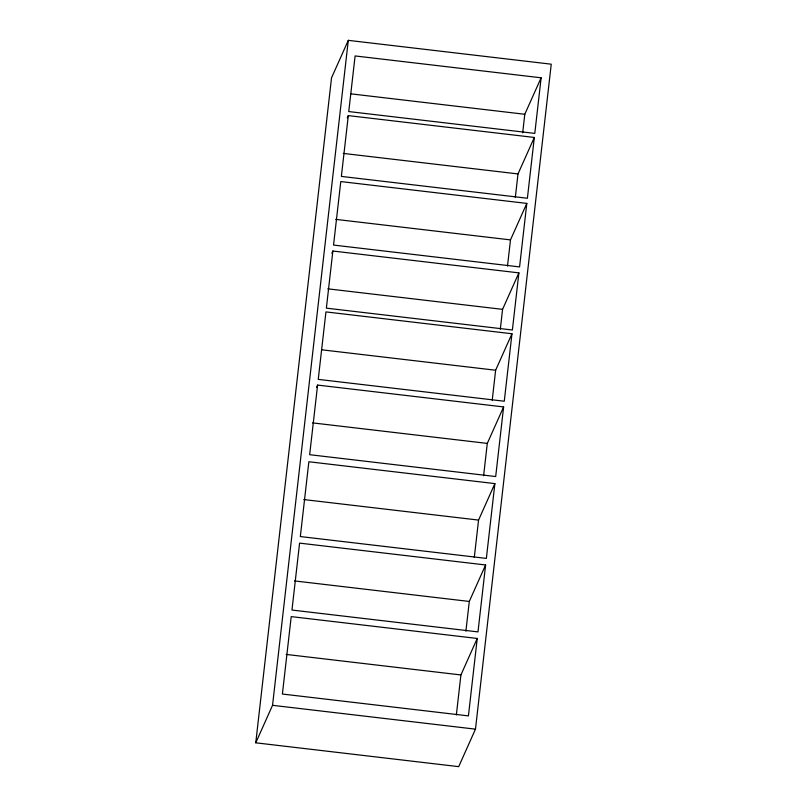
<?xml version="1.0" encoding="UTF-8"?>
<svg xmlns="http://www.w3.org/2000/svg" width="807" height="807" viewBox="0 0 807 807"><rect width="100%" height="100%" fill="white"/><g stroke="black" fill="none" stroke-linecap="round" stroke-linejoin="round"><path stroke-width="1.21" d="M255.758 742.813L331.526 77.845L348.301 40.35L551.242 64.187L475.474 729.155L458.699 766.65L255.758 742.813L272.544 705.318L348.301 40.35M317.595 385.08L309.666 454.694L495.69 476.544L503.618 406.93L317.595 385.08L316.576 387.36M332.867 251.027L326.361 308.153L512.384 330.002L518.891 272.877L332.867 251.027L331.848 253.307M348.301 115.603L341.371 176.41L527.395 198.25L534.325 137.452L348.301 115.603L347.282 117.883M456.358 714.901L460.918 674.945L477.24 638.458L291.216 616.609L282.389 694.04L468.423 715.89L477.24 638.458M465.901 631.195L469.291 601.447L485.612 564.971L299.589 543.121L291.963 610.052L477.986 631.901L485.612 564.971M474.294 557.486L478.561 520.081L494.883 483.605L308.859 461.755L300.335 536.554L486.359 558.404L494.883 483.605M483.615 475.727L487.297 443.406L503.618 406.93M492.22 400.222L495.629 370.231L511.961 333.755L325.937 311.906L318.24 379.381L504.274 401.22L511.961 333.755M500.31 329.226L502.569 309.353L518.891 272.877M507.502 266.038L510.488 239.891L526.81 203.404L340.786 181.565L333.543 245.066L519.577 266.915L526.81 203.404M515.31 197.513L518.003 173.929L534.325 137.452M522.684 132.812L524.792 114.271L541.124 77.795L355.1 55.945L348.755 111.558L534.789 133.397L541.124 77.795M351.257 93.894L524.792 114.271M343.207 153.401L518.003 173.929M335.692 219.363L510.488 239.891M327.783 288.825L502.569 309.353M322.094 349.845L495.629 370.231M312.511 422.878L487.297 443.406M303.775 499.553L478.561 520.081M294.505 580.919L469.291 601.447M286.132 654.416L460.918 674.945M272.544 705.318L475.474 729.155"/></g></svg>
